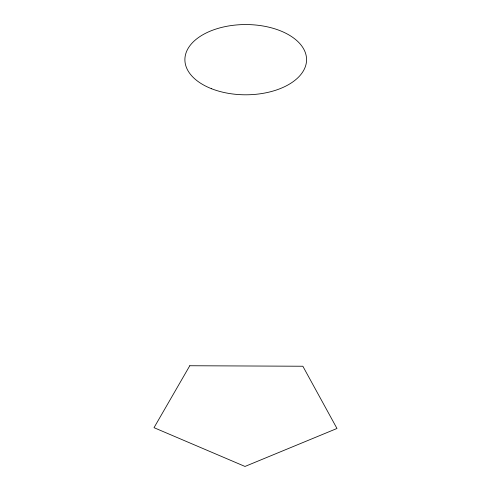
<?xml version="1.0" encoding="UTF-8"?>
<svg xmlns="http://www.w3.org/2000/svg" width="491" height="491" viewBox="0 0 491 491"><rect width="100%" height="100%" fill="white"/><g stroke="black" fill="none" stroke-linecap="round" stroke-linejoin="round"><path stroke-width="0.74" d="M189.778 365.74L154.021 427.673L244.997 466.45L336.979 428.477L302.855 366.237L189.778 365.74M211.627 88.761A60.835 35.125 0 0 0 306.409 62.179A60.835 35.125 0 0 0 219.146 28.079A60.835 35.125 0 0 0 211.627 88.761"/></g></svg>
